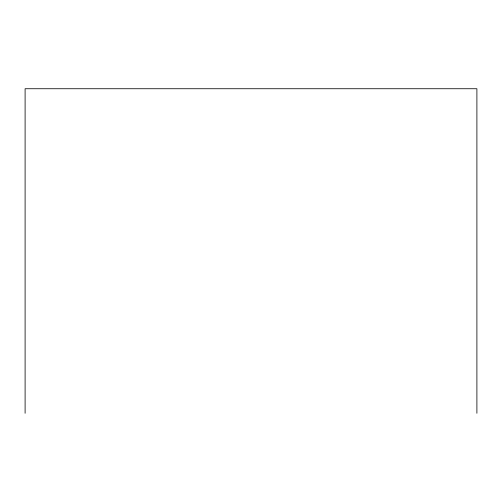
<?xml version="1.0" encoding="UTF-8"?>
<svg xmlns="http://www.w3.org/2000/svg" width="502" height="502" viewBox="0 0 502 502"><rect width="100%" height="100%" fill="white"/><g stroke="black" fill="none" stroke-linecap="round" stroke-linejoin="round"><path stroke-width="0.75" d="M476.9 413.265L476.9 88.735L25.1 88.735L25.1 413.265"/></g></svg>
